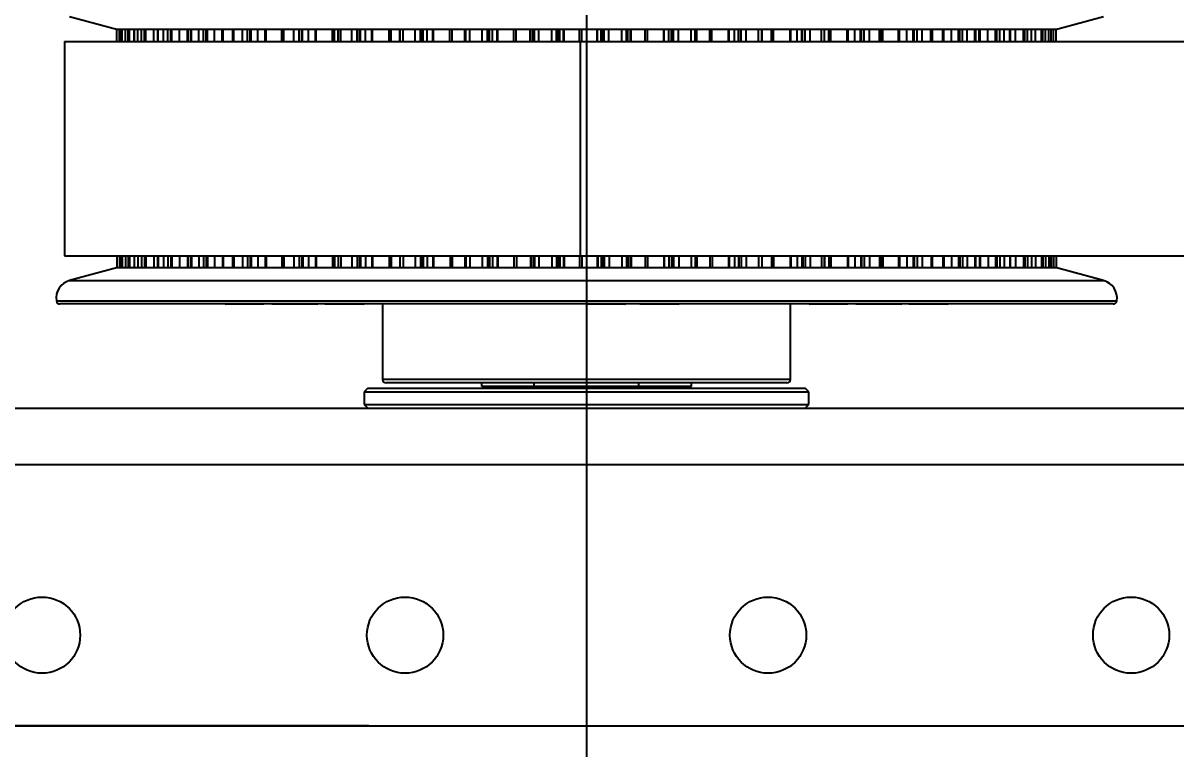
# Model space of a CAD drawing. Header units: inches. Extents: x 0 to 11, y 0 to 8.4.
# Drawn here: x 4.0068 to 4.2715, y 4.5907 to 4.7573 of the extents above; entities that cross this region are included whole.
import ezdxf

# ---------------------------------------------------------------- set-up
doc = ezdxf.new("R2010")
doc.units = ezdxf.units.IN
doc.header["$MEASUREMENT"] = 0
doc.header["$PDSIZE"] = -1
doc.layers.add('DIM', color=3, linetype='Continuous')
doc.layers.add('OBJ', color=50, linetype='Continuous')
doc.dimstyles.get("Standard").update_dxf_attribs({"dimtxt": 0.18, "dimasz": 0.18, "dimexe": 0.18, "dimexo": 0.0625, "dimgap": 0.09, "dimtad": 0, "dimtih": 1, "dimtoh": 1, "dimdec": 4, "dimzin": 0, "dimdsep": 46, "dimtxsty": 'Standard', "dimcen": 0.09, "dimadec": 0, "dimazin": 0, "dimtfac": 1, "dimtdec": 4, "dimtofl": 0, "dimtmove": 0, "dimatfit": 3, "dimfxl": 1, "dimtolj": 1, "dimtzin": 0, "dimarcsym": 0})

# ---------------------------------------------------------------- blocks, each defined once
blk = doc.blocks.new('*D1')
at = {"layer": 'Defpoints', "color": 0, "transparency": 16777216}
for p in [(4.13618, 5.72098), (2.24484, 4.59598), (4.13618, 4.59598)]:
    blk.add_point(p, dxfattribs=at)
at = {"layer": 'DIM', "color": 0, "lineweight": -2, "transparency": 16777216}
for p, q in [((4.08618, 5.72098), (2.11984, 5.72098)), ((2.24484, 5.59098), (2.24484, 5.28098)), ((2.24484, 4.72598), (2.24484, 5.03598)), ((4.08618, 4.59598), (2.11984, 4.59598))]:
    blk.add_line(p, q, dxfattribs=at)
at = {"layer": 'DIM', "color": 0, "transparency": 16777216}
for points in [[(2.22317, 5.59098), (2.2665, 5.59098), (2.24484, 5.72098)], [(2.22317, 4.72598), (2.2665, 4.72598), (2.24484, 4.59598)]]:
    blk.add_solid(points, dxfattribs=at)
at = {"layer": 'DIM', "color": 0, "transparency": 16777216, "insert": (2.24484, 5.15848), "char_height": 0.125, "attachment_point": 5}
blk.add_mtext('\\A1;13.50', dxfattribs=at)
blk = doc.blocks.new('*D2')
at = {"layer": 'Defpoints', "color": 0, "transparency": 16777216}
for p in [(4.13618, 5.72098), (2.78993, 4.59598), (2.78993, 4.28252)]:
    blk.add_point(p, dxfattribs=at)
at = {"layer": 'DIM', "color": 0, "lineweight": -2, "transparency": 16777216}
for p, q in [((4.13618, 5.67098), (4.13618, 4.15752)), ((2.78993, 4.54598), (2.78993, 4.15752)), ((2.91993, 4.28252), (3.19472, 4.28252)), ((4.00618, 4.28252), (3.73139, 4.28252))]:
    blk.add_line(p, q, dxfattribs=at)
at = {"layer": 'DIM', "color": 0, "transparency": 16777216}
for points in [[(2.91993, 4.30418), (2.91993, 4.26085), (2.78993, 4.28252)], [(4.00618, 4.30418), (4.00618, 4.26085), (4.13618, 4.28252)]]:
    blk.add_solid(points, dxfattribs=at)
at = {"layer": 'DIM', "color": 0, "transparency": 16777216, "insert": (3.46305, 4.28252), "char_height": 0.125, "attachment_point": 5}
blk.add_mtext('\\A1;16.15', dxfattribs=at)

msp = doc.modelspace()

# ---------------------------------------------------------------- linework, layer by layer
at = {"color": 7, "linetype": 'Continuous', "lineweight": 25}
for p, q in [((4.0175059, 4.75879733), (4.0285738, 4.75583169)), ((4.24378575, 4.75583169), (4.25485365, 4.75879733)), ((4.02837312, 4.75310466), (4.02837312, 4.75583169)), ((4.02857632, 4.75583169), (4.02837312, 4.75583169)), ((4.02917118, 4.75583169), (4.02857632, 4.75583169)), ((4.02894737, 4.75310466), (4.02894737, 4.75583169)), ((4.02917118, 4.75583169), (4.02917118, 4.75310466)), ((4.02918076, 4.75583169), (4.02917118, 4.75583169)), ((4.02958413, 4.75583169), (4.02918076, 4.75583169)), ((4.02918076, 4.75310466), (4.02918076, 4.75583169)), ((4.02988808, 4.75583169), (4.02958413, 4.75583169)), ((4.02958413, 4.75310466), (4.02958413, 4.75583169)), ((4.03234863, 4.75583169), (4.02988808, 4.75583169)), ((4.03031095, 4.75310466), (4.03031095, 4.75583169)), ((4.03094943, 4.75310466), (4.03094943, 4.75583169)), ((4.0312451, 4.75310466), (4.0312451, 4.75583169)), ((4.03229191, 4.75583169), (4.03229191, 4.75310466)), ((4.03233895, 4.75583169), (4.03229191, 4.75583169)), ((4.03317631, 4.75583169), (4.03233895, 4.75583169)), ((4.03233895, 4.75310466), (4.03233895, 4.75583169)), ((4.03357422, 4.75583169), (4.03317631, 4.75583169)), ((4.03317631, 4.75310466), (4.03317631, 4.75583169)), ((4.03771898, 4.75583169), (4.03357422, 4.75583169)), ((4.03403948, 4.75310466), (4.03403948, 4.75583169)), ((4.03469997, 4.75310466), (4.03469997, 4.75583169)), ((4.03499052, 4.75310466), (4.03499052, 4.75583169)), ((4.03680705, 4.75310466), (4.03680705, 4.75583169)), ((4.03770475, 4.75583169), (4.03770475, 4.75310466)), ((4.03781678, 4.75583169), (4.03770475, 4.75583169)), ((4.03906942, 4.75583169), (4.03781678, 4.75583169)), ((4.03781678, 4.75310466), (4.03781678, 4.75583169)), ((4.03955239, 4.75583169), (4.03906942, 4.75583169)), ((4.03906942, 4.75310466), (4.03906942, 4.75583169)), ((4.04528879, 4.75583169), (4.03955239, 4.75583169)), ((4.04004964, 4.75310466), (4.04004964, 4.75583169)), ((4.0407174, 4.75310466), (4.0407174, 4.75583169)), ((4.04099634, 4.75310466), (4.04099634, 4.75583169)), ((4.0427502, 4.75310466), (4.0427502, 4.75583169)), ((4.0445598, 4.75310466), (4.0445598, 4.75583169)), ((4.04474447, 4.75310466), (4.04474447, 4.75583169)), ((4.04528879, 4.75583169), (4.04528879, 4.75310466)), ((4.04549188, 4.75583169), (4.04528879, 4.75583169)), ((4.04713182, 4.75583169), (4.04549188, 4.75583169)), ((4.04549188, 4.75310466), (4.04549188, 4.75583169)), ((4.04768907, 4.75583169), (4.04713182, 4.75583169)), ((4.04713182, 4.75310466), (4.04713182, 4.75583169)), ((4.05488895, 4.75583169), (4.04768907, 4.75583169)), ((4.0482072, 4.75310466), (4.0482072, 4.75583169)), ((4.04886731, 4.75310466), (4.04886731, 4.75583169)), ((4.0491284, 4.75310466), (4.0491284, 4.75583169)), ((4.05078042, 4.75310466), (4.05078042, 4.75583169)), ((4.05255833, 4.75310466), (4.05255833, 4.75583169)), ((4.05274689, 4.75310466), (4.05274689, 4.75583169)), ((4.05487462, 4.75583169), (4.05487462, 4.75310466)), ((4.05519279, 4.75583169), (4.05488895, 4.75583169)), ((4.05718339, 4.75583169), (4.05519279, 4.75583169)), ((4.05519279, 4.75310466), (4.05519279, 4.75583169)), ((4.05780247, 4.75583169), (4.05718339, 4.75583169)), ((4.05718339, 4.75310466), (4.05718339, 4.75583169)), ((4.06630502, 4.75583169), (4.05780247, 4.75583169)), ((4.05832992, 4.75310466), (4.05832992, 4.75583169)), ((4.05896763, 4.75310466), (4.05896763, 4.75583169)), ((4.05920504, 4.75310466), (4.05920504, 4.75583169)), ((4.06071832, 4.75310466), (4.06071832, 4.75583169)), ((4.06242484, 4.75310466), (4.06242484, 4.75583169)), ((4.06261306, 4.75310466), (4.06261306, 4.75583169)), ((4.06620487, 4.75310466), (4.06620487, 4.75583169)), ((4.0662481, 4.75583169), (4.0662481, 4.75310466)), ((4.06670282, 4.75583169), (4.06630502, 4.75583169)), ((4.06899962, 4.75583169), (4.06670282, 4.75583169)), ((4.06670282, 4.75310466), (4.06670282, 4.75583169)), ((4.0696667, 4.75583169), (4.06899962, 4.75583169)), ((4.06899962, 4.75310466), (4.06899962, 4.75583169)), ((4.07928197, 4.75583169), (4.0696667, 4.75583169)), ((4.07019167, 4.75310466), (4.07019167, 4.75583169)), ((4.07079274, 4.75310466), (4.07079274, 4.75583169)), ((4.07100117, 4.75310466), (4.07100117, 4.75583169)), ((4.0723419, 4.75310466), (4.0723419, 4.75583169)), ((4.0739389, 4.75310466), (4.0739389, 4.75583169)), ((4.07412259, 4.75310466), (4.07412259, 4.75583169)), ((4.07787048, 4.75310466), (4.07787048, 4.75583169)), ((4.07832074, 4.75310466), (4.07832074, 4.75583169)), ((4.07915452, 4.75583169), (4.07915452, 4.75310466)), ((4.07915587, 4.75310466), (4.07915587, 4.75583169)), ((4.07976485, 4.75583169), (4.07928197, 4.75583169)), ((4.08231654, 4.75583169), (4.07976485, 4.75583169)), ((4.07976485, 4.75310466), (4.07976485, 4.75583169)), ((4.08301672, 4.75583169), (4.08231654, 4.75583169)), ((4.08231654, 4.75310466), (4.08231654, 4.75583169)), ((4.09352992, 4.75583169), (4.08301672, 4.75583169)), ((4.08352749, 4.75310466), (4.08352749, 4.75583169)), ((4.08407849, 4.75310466), (4.08407849, 4.75583169)), ((4.08425329, 4.75310466), (4.08425329, 4.75583169)), ((4.08539151, 4.75310466), (4.08539151, 4.75583169)), ((4.08684333, 4.75310466), (4.08684333, 4.75583169)), ((4.08701838, 4.75310466), (4.08701838, 4.75583169)), ((4.09083863, 4.75310466), (4.09083863, 4.75583169)), ((4.09133094, 4.75310466), (4.09133094, 4.75583169)), ((4.09328798, 4.75583169), (4.09328798, 4.75310466)), ((4.09332883, 4.75310466), (4.09332883, 4.75583169)), ((4.0940871, 4.75583169), (4.09352992, 4.75583169)), ((4.09683668, 4.75583169), (4.0940871, 4.75583169)), ((4.0940871, 4.75310466), (4.0940871, 4.75583169)), ((4.09755432, 4.75583169), (4.09683668, 4.75583169)), ((4.09683668, 4.75310466), (4.09683668, 4.75583169)), ((4.1087306, 4.75583169), (4.09755432, 4.75583169)), ((4.09803948, 4.75310466), (4.09803948, 4.75583169)), ((4.0985281, 4.75310466), (4.0985281, 4.75583169)), ((4.09866536, 4.75310466), (4.09866536, 4.75583169)), ((4.09957565, 4.75310466), (4.09957565, 4.75583169)), ((4.10084985, 4.75310466), (4.10084985, 4.75583169)), ((4.10101235, 4.75310466), (4.10101235, 4.75583169)), ((4.10481963, 4.75310466), (4.10481963, 4.75583169)), ((4.10534298, 4.75310466), (4.10534298, 4.75583169)), ((4.10821245, 4.75310466), (4.10821245, 4.75583169)), ((4.10828783, 4.75310466), (4.10828783, 4.75583169)), ((4.10832911, 4.75310466), (4.10832911, 4.75583169)), ((4.108459, 4.75310466), (4.108459, 4.75583169)), ((4.10934962, 4.75583169), (4.1087306, 4.75583169)), ((4.11223567, 4.75583169), (4.10934962, 4.75583169)), ((4.10934962, 4.75310466), (4.10934962, 4.75583169)), ((4.11295474, 4.75583169), (4.11223567, 4.75583169)), ((4.11223567, 4.75310466), (4.11223567, 4.75583169)), ((4.12454445, 4.75583169), (4.11295474, 4.75583169)), ((4.11340345, 4.75310466), (4.11340345, 4.75583169)), ((4.11381878, 4.75310466), (4.11381878, 4.75583169)), ((4.11391543, 4.75310466), (4.11391543, 4.75583169)), ((4.11457747, 4.75310466), (4.11457747, 4.75583169)), ((4.11564558, 4.75310466), (4.11564558, 4.75583169)), ((4.1157919, 4.75310466), (4.1157919, 4.75583169)), ((4.11950116, 4.75310466), (4.11950116, 4.75583169)), ((4.12004387, 4.75310466), (4.12004387, 4.75583169)), ((4.12325834, 4.75310466), (4.12325834, 4.75583169)), ((4.1233587, 4.75310466), (4.1233587, 4.75583169)), ((4.12390229, 4.75310466), (4.12390229, 4.75583169)), ((4.12398032, 4.75310466), (4.12398032, 4.75583169)), ((4.12398235, 4.75310466), (4.12398235, 4.75583169)), ((4.12420841, 4.75310466), (4.12420841, 4.75583169)), ((4.12521149, 4.75583169), (4.12454445, 4.75583169)), ((4.12816954, 4.75583169), (4.12521149, 4.75583169)), ((4.12521149, 4.75310466), (4.12521149, 4.75583169)), ((4.12887397, 4.75583169), (4.12816954, 4.75583169)), ((4.12816954, 4.75310466), (4.12816954, 4.75583169)), ((4.14061822, 4.75583169), (4.12887397, 4.75583169)), ((4.12927622, 4.75310466), (4.12927622, 4.75583169)), ((4.12960897, 4.75310466), (4.12960897, 4.75583169)), ((4.12966286, 4.75310466), (4.12966286, 4.75583169)), ((4.13006184, 4.75310466), (4.13006184, 4.75583169)), ((4.13090001, 4.75310466), (4.13090001, 4.75583169)), ((4.13102689, 4.75310466), (4.13102689, 4.75583169)), ((4.13455526, 4.75310466), (4.13455526, 4.75583169)), ((4.13510521, 4.75310466), (4.13510521, 4.75583169)), ((4.13859288, 4.75310466), (4.13859288, 4.75583169)), ((4.13871598, 4.75310466), (4.13871598, 4.75583169)), ((4.139511, 4.75310466), (4.139511, 4.75583169)), ((4.13986195, 4.75310466), (4.13986195, 4.75583169)), ((4.13990805, 4.75310466), (4.13990805, 4.75583169)), ((4.14022524, 4.75310466), (4.14022524, 4.75583169)), ((4.14131837, 4.75583169), (4.14061822, 4.75583169)), ((4.14428234, 4.75583169), (4.14131837, 4.75583169)), ((4.14131837, 4.75310466), (4.14131837, 4.75583169)), ((4.14495641, 4.75583169), (4.14428234, 4.75583169)), ((4.14428234, 4.75310466), (4.14428234, 4.75583169)), ((4.15659283, 4.75583169), (4.14495641, 4.75583169)), ((4.14530319, 4.75310466), (4.14530319, 4.75583169)), ((4.14554594, 4.75310466), (4.14554594, 4.75583169)), ((4.14555586, 4.75310466), (4.14555586, 4.75583169)), ((4.14568288, 4.75310466), (4.14568288, 4.75583169)), ((4.14627238, 4.75310466), (4.14627238, 4.75583169)), ((4.14637698, 4.75310466), (4.14637698, 4.75583169)), ((4.14964565, 4.75310466), (4.14964565, 4.75583169)), ((4.15019055, 4.75310466), (4.15019055, 4.75583169)), ((4.15387351, 4.75310466), (4.15387351, 4.75583169)), ((4.1540166, 4.75310466), (4.1540166, 4.75583169)), ((4.1550453, 4.75310466), (4.1550453, 4.75583169)), ((4.15566132, 4.75310466), (4.15566132, 4.75583169)), ((4.15575048, 4.75310466), (4.15575048, 4.75583169)), ((4.1561517, 4.75310466), (4.1561517, 4.75583169)), ((4.15731046, 4.75583169), (4.15659283, 4.75583169)), ((4.16021415, 4.75583169), (4.15731046, 4.75583169)), ((4.15731046, 4.75310466), (4.15731046, 4.75583169)), ((4.16084278, 4.75583169), (4.16021415, 4.75583169)), ((4.16021415, 4.75310466), (4.16021415, 4.75583169)), ((4.17211146, 4.75583169), (4.16084278, 4.75583169)), ((4.16112637, 4.75310466), (4.16112637, 4.75583169)), ((4.16127369, 4.75310466), (4.16127369, 4.75583169)), ((4.1614193, 4.75310466), (4.1614193, 4.75583169)), ((4.16149928, 4.75310466), (4.16149928, 4.75583169)), ((4.16443523, 4.75310466), (4.16443523, 4.75583169)), ((4.16496291, 4.75310466), (4.16496291, 4.75583169)), ((4.1687589, 4.75310466), (4.1687589, 4.75583169)), ((4.16891877, 4.75310466), (4.16891877, 4.75583169)), ((4.17015817, 4.75310466), (4.17015817, 4.75583169)), ((4.17102551, 4.75310466), (4.17102551, 4.75583169)), ((4.17115572, 4.75310466), (4.17115572, 4.75583169)), ((4.17163202, 4.75310466), (4.17163202, 4.75583169)), ((4.17283053, 4.75583169), (4.17211146, 4.75583169)), ((4.17560907, 4.75583169), (4.17283053, 4.75583169)), ((4.17283053, 4.75310466), (4.17283053, 4.75583169)), ((4.17617823, 4.75583169), (4.17560907, 4.75583169)), ((4.17560907, 4.75310466), (4.17560907, 4.75583169)), ((4.18682742, 4.75583169), (4.17617823, 4.75583169)), ((4.17639227, 4.75310466), (4.17639227, 4.75583169)), ((4.17644587, 4.75310466), (4.17644587, 4.75583169)), ((4.17859364, 4.75310466), (4.17859364, 4.75583169)), ((4.17909231, 4.75310466), (4.17909231, 4.75583169)), ((4.18291652, 4.75310466), (4.18291652, 4.75583169)), ((4.18308961, 4.75310466), (4.18308961, 4.75583169)), ((4.18451201, 4.75310466), (4.18451201, 4.75583169)), ((4.1856113, 4.75310466), (4.1856113, 4.75583169)), ((4.18577967, 4.75310466), (4.18577967, 4.75583169)), ((4.1863204, 4.75310466), (4.1863204, 4.75583169)), ((4.18753188, 4.75583169), (4.18682742, 4.75583169)), ((4.1901232, 4.75583169), (4.18753188, 4.75583169)), ((4.18753188, 4.75310466), (4.18753188, 4.75583169)), ((4.19062017, 4.75583169), (4.1901232, 4.75583169)), ((4.1901232, 4.75310466), (4.1901232, 4.75583169)), ((4.20041201, 4.75583169), (4.19062017, 4.75583169)), ((4.1907599, 4.75310466), (4.1907599, 4.75583169)), ((4.19076431, 4.75310466), (4.19076431, 4.75583169)), ((4.19180459, 4.75310466), (4.19180459, 4.75583169)), ((4.19226311, 4.75310466), (4.19226311, 4.75583169)), ((4.19603012, 4.75310466), (4.19603012, 4.75583169)), ((4.19621256, 4.75310466), (4.19621256, 4.75583169)), ((4.1977862, 4.75310466), (4.1977862, 4.75583169)), ((4.19909287, 4.75310466), (4.19909287, 4.75583169)), ((4.19929563, 4.75310466), (4.19929563, 4.75583169)), ((4.19988872, 4.75310466), (4.19988872, 4.75583169)), ((4.20108611, 4.75583169), (4.20041201, 4.75583169)), ((4.20343232, 4.75583169), (4.20108611, 4.75583169)), ((4.20108611, 4.75310466), (4.20108611, 4.75583169)), ((4.20384601, 4.75583169), (4.20343232, 4.75583169)), ((4.20343232, 4.75310466), (4.20343232, 4.75583169)), ((4.21256175, 4.75583169), (4.20384601, 4.75583169)), ((4.20391343, 4.75310466), (4.20391343, 4.75583169)), ((4.2041811, 4.75310466), (4.2041811, 4.75583169)), ((4.20780676, 4.75310466), (4.20780676, 4.75583169)), ((4.20799448, 4.75310466), (4.20799448, 4.75583169)), ((4.2096842, 4.75310466), (4.2096842, 4.75583169)), ((4.21116907, 4.75310466), (4.21116907, 4.75583169)), ((4.21140169, 4.75310466), (4.21140169, 4.75583169)), ((4.21203388, 4.75310466), (4.21203388, 4.75583169)), ((4.21319044, 4.75583169), (4.21256175, 4.75583169)), ((4.21523914, 4.75583169), (4.21319044, 4.75583169)), ((4.21319044, 4.75310466), (4.21319044, 4.75583169)), ((4.2155603, 4.75583169), (4.21523914, 4.75583169)), ((4.21523914, 4.75310466), (4.21523914, 4.75583169)), ((4.22300524, 4.75583169), (4.2155603, 4.75583169)), ((4.21558018, 4.75310466), (4.21558018, 4.75583169)), ((4.21798337, 4.75310466), (4.21798337, 4.75583169)), ((4.21817218, 4.75310466), (4.21817218, 4.75583169)), ((4.21994023, 4.75310466), (4.21994023, 4.75583169)), ((4.22157013, 4.75310466), (4.22157013, 4.75583169)), ((4.22182741, 4.75310466), (4.22182741, 4.75583169)), ((4.22248459, 4.75310466), (4.22248459, 4.75583169)), ((4.22357448, 4.75583169), (4.22300524, 4.75583169)), ((4.22527989, 4.75583169), (4.22357448, 4.75583169)), ((4.22357448, 4.75310466), (4.22357448, 4.75583169)), ((4.22550135, 4.75583169), (4.22527989, 4.75583169)), ((4.22527989, 4.75310466), (4.22527989, 4.75583169)), ((4.2315092, 4.75583169), (4.22550135, 4.75583169)), ((4.22550182, 4.75310466), (4.22550182, 4.75583169)), ((4.22633263, 4.75310466), (4.22633263, 4.75583169)), ((4.2265183, 4.75310466), (4.2265183, 4.75583169)), ((4.2283252, 4.75310466), (4.2283252, 4.75583169)), ((4.23006371, 4.75310466), (4.23006371, 4.75583169)), ((4.23033991, 4.75310466), (4.23033991, 4.75583169)), ((4.2310074, 4.75310466), (4.2310074, 4.75583169)), ((4.23200627, 4.75583169), (4.2315092, 4.75583169)), ((4.2333303, 4.75583169), (4.23200627, 4.75583169)), ((4.23200627, 4.75310466), (4.23200627, 4.75583169)), ((4.23345672, 4.75583169), (4.2333303, 4.75583169)), ((4.2333303, 4.75310466), (4.2333303, 4.75583169)), ((4.23788366, 4.75583169), (4.23344711, 4.75583169)), ((4.23345672, 4.75310466), (4.23345672, 4.75583169)), ((4.23465178, 4.75310466), (4.23465178, 4.75583169)), ((4.23646008, 4.75310466), (4.23646008, 4.75583169)), ((4.23674903, 4.75310466), (4.23674903, 4.75583169)), ((4.23741191, 4.75310466), (4.23741191, 4.75583169)), ((4.23829745, 4.75583169), (4.23788366, 4.75583169)), ((4.23921053, 4.75583169), (4.23829745, 4.75583169)), ((4.23829745, 4.75310466), (4.23829745, 4.75583169)), ((4.23926719, 4.75583169), (4.23921053, 4.75583169)), ((4.23921053, 4.75310466), (4.23921053, 4.75583169)), ((4.24198621, 4.75583169), (4.23922008, 4.75583169)), ((4.23926719, 4.75310466), (4.23926719, 4.75583169)), ((4.24061635, 4.75310466), (4.24061635, 4.75583169)), ((4.24091159, 4.75310466), (4.24091159, 4.75583169)), ((4.24155506, 4.75310466), (4.24155506, 4.75583169)), ((4.24230749, 4.75583169), (4.24198621, 4.75583169)), ((4.24278922, 4.75583169), (4.24230749, 4.75583169)), ((4.24230749, 4.75310466), (4.24230749, 4.75583169)), ((4.24280342, 4.75583169), (4.24278922, 4.75583169)), ((4.24278922, 4.75310466), (4.24278922, 4.75583169)), ((4.24280342, 4.75310466), (4.24280342, 4.75583169)), ((4.24372523, 4.75583169), (4.24280342, 4.75583169)), ((4.2433443, 4.75310466), (4.2433443, 4.75583169)), ((4.24394681, 4.75583169), (4.24372523, 4.75583169)), ((4.24398643, 4.75583169), (4.24394681, 4.75583169)), ((4.24394681, 4.75310466), (4.24394681, 4.75583169)), ((4.24398643, 4.75310466), (4.24398643, 4.75583169)), ((4.01630479, 4.75310466), (4.01630479, 4.70389206)), ((4.01630479, 4.75310466), (4.13473497, 4.75310466)), ((4.13473497, 4.75310466), (4.13473497, 4.70389206)), ((4.13473497, 4.75310466), (4.44545685, 4.75310466)), ((4.01630479, 4.70389206), (4.13473497, 4.70389206)), ((4.02837312, 4.70389206), (4.02837312, 4.70116503)), ((4.02894746, 4.70389206), (4.02894746, 4.70116503)), ((4.02917227, 4.70389206), (4.02917227, 4.70116503)), ((4.02918186, 4.70389206), (4.02918186, 4.70116503)), ((4.02958548, 4.70389206), (4.02958548, 4.70116503)), ((4.03031239, 4.70389206), (4.03031239, 4.70116503)), ((4.03095088, 4.70389206), (4.03095088, 4.70116503)), ((4.03124655, 4.70389206), (4.03124655, 4.70116503)), ((4.03229431, 4.70389206), (4.03229431, 4.70116503)), ((4.03234139, 4.70389206), (4.03234139, 4.70116503)), ((4.03317899, 4.70389206), (4.03317899, 4.70116503)), ((4.03404222, 4.70389206), (4.03404222, 4.70116503)), ((4.03470272, 4.70389206), (4.03470272, 4.70116503)), ((4.03499326, 4.70389206), (4.03499326, 4.70116503)), ((4.03680977, 4.70389206), (4.03680977, 4.70116503)), ((4.03770841, 4.70389206), (4.03770841, 4.70116503)), ((4.03782049, 4.70389206), (4.03782049, 4.70116503)), ((4.03907335, 4.70389206), (4.03907335, 4.70116503)), ((4.04005364, 4.70389206), (4.04005364, 4.70116503)), ((4.04072139, 4.70389206), (4.04072139, 4.70116503)), ((4.04100032, 4.70389206), (4.04100032, 4.70116503)), ((4.04275414, 4.70389206), (4.04275414, 4.70116503)), ((4.04456373, 4.70389206), (4.04456373, 4.70116503)), ((4.0447484, 4.70389206), (4.0447484, 4.70116503)), ((4.04529363, 4.70389206), (4.04529363, 4.70116503)), ((4.04549678, 4.70389206), (4.04549678, 4.70116503)), ((4.04713692, 4.70389206), (4.04713692, 4.70116503)), ((4.04821235, 4.70389206), (4.04821235, 4.70116503)), ((4.04887245, 4.70389206), (4.04887245, 4.70116503)), ((4.04913353, 4.70389206), (4.04913353, 4.70116503)), ((4.05078548, 4.70389206), (4.05078548, 4.70116503)), ((4.05256337, 4.70389206), (4.05256337, 4.70116503)), ((4.05275192, 4.70389206), (4.05275192, 4.70116503)), ((4.05488052, 4.70389206), (4.05488052, 4.70116503)), ((4.05519877, 4.70389206), (4.05519877, 4.70116503)), ((4.05718956, 4.70389206), (4.05718956, 4.70116503)), ((4.05833611, 4.70389206), (4.05833611, 4.70116503)), ((4.0589738, 4.70389206), (4.0589738, 4.70116503)), ((4.0592112, 4.70389206), (4.0592112, 4.70116503)), ((4.06072439, 4.70389206), (4.06072439, 4.70116503)), ((4.06243086, 4.70389206), (4.06243086, 4.70116503)), ((4.06261908, 4.70389206), (4.06261908, 4.70116503)), ((4.066211, 4.70389206), (4.066211, 4.70116503)), ((4.06625494, 4.70389206), (4.06625494, 4.70116503)), ((4.06670974, 4.70389206), (4.06670974, 4.70116503)), ((4.0690067, 4.70389206), (4.0690067, 4.70116503)), ((4.07019877, 4.70389206), (4.07019877, 4.70116503)), ((4.07079981, 4.70389206), (4.07079981, 4.70116503)), ((4.07100823, 4.70389206), (4.07100823, 4.70116503)), ((4.07234885, 4.70389206), (4.07234885, 4.70116503)), ((4.07394578, 4.70389206), (4.07394578, 4.70116503)), ((4.07412947, 4.70389206), (4.07412947, 4.70116503)), ((4.07787743, 4.70389206), (4.07787743, 4.70116503)), ((4.07832771, 4.70389206), (4.07832771, 4.70116503)), ((4.07916214, 4.70389206), (4.07916214, 4.70116503)), ((4.0791635, 4.70389206), (4.0791635, 4.70116503)), ((4.07977257, 4.70389206), (4.07977257, 4.70116503)), ((4.08232438, 4.70389206), (4.08232438, 4.70116503)), ((4.08353534, 4.70389206), (4.08353534, 4.70116503)), ((4.0840863, 4.70389206), (4.0840863, 4.70116503)), ((4.08426108, 4.70389206), (4.08426108, 4.70116503)), ((4.08539918, 4.70389206), (4.08539918, 4.70116503)), ((4.08685091, 4.70389206), (4.08685091, 4.70116503)), ((4.08702596, 4.70389206), (4.08702596, 4.70116503)), ((4.09084623, 4.70389206), (4.09084623, 4.70116503)), ((4.09133855, 4.70389206), (4.09133855, 4.70116503)), ((4.09329619, 4.70389206), (4.09329619, 4.70116503)), ((4.09333709, 4.70389206), (4.09333709, 4.70116503)), ((4.09409543, 4.70389206), (4.09409543, 4.70116503)), ((4.09684511, 4.70389206), (4.09684511, 4.70116503)), ((4.0980479, 4.70389206), (4.0980479, 4.70116503)), ((4.09853648, 4.70389206), (4.09853648, 4.70116503)), ((4.09867371, 4.70389206), (4.09867371, 4.70116503)), ((4.09958387, 4.70389206), (4.09958387, 4.70116503)), ((4.10085796, 4.70389206), (4.10085796, 4.70116503)), ((4.10102046, 4.70389206), (4.10102046, 4.70116503)), ((4.1048277, 4.70389206), (4.1048277, 4.70116503)), ((4.10535107, 4.70389206), (4.10535107, 4.70116503)), ((4.10822075, 4.70389206), (4.10822075, 4.70116503)), ((4.10829615, 4.70389206), (4.10829615, 4.70116503)), ((4.10833776, 4.70389206), (4.10833776, 4.70116503)), ((4.1084677, 4.70389206), (4.1084677, 4.70116503)), ((4.10935839, 4.70389206), (4.10935839, 4.70116503)), ((4.1122445, 4.70389206), (4.1122445, 4.70116503)), ((4.11341226, 4.70389206), (4.11341226, 4.70116503)), ((4.11382754, 4.70389206), (4.11382754, 4.70116503)), ((4.11392417, 4.70389206), (4.11392417, 4.70116503)), ((4.11458606, 4.70389206), (4.11458606, 4.70116503)), ((4.11565404, 4.70389206), (4.11565404, 4.70116503)), ((4.11580036, 4.70389206), (4.11580036, 4.70116503)), ((4.11950953, 4.70389206), (4.11950953, 4.70116503)), ((4.12005226, 4.70389206), (4.12005226, 4.70116503)), ((4.1232669, 4.70389206), (4.1232669, 4.70116503)), ((4.12336728, 4.70389206), (4.12336728, 4.70116503)), ((4.12391101, 4.70389206), (4.12391101, 4.70116503)), ((4.12399124, 4.70389206), (4.12399124, 4.70116503)), ((4.12421736, 4.70389206), (4.12421736, 4.70116503)), ((4.1252205, 4.70389206), (4.1252205, 4.70116503)), ((4.12817857, 4.70389206), (4.12817857, 4.70116503)), ((4.1292852, 4.70389206), (4.1292852, 4.70116503)), ((4.12961791, 4.70389206), (4.12961791, 4.70116503)), ((4.12967177, 4.70389206), (4.12967177, 4.70116503)), ((4.13007061, 4.70389206), (4.13007061, 4.70116503)), ((4.13090864, 4.70389206), (4.13090864, 4.70116503)), ((4.13103551, 4.70389206), (4.13103551, 4.70116503)), ((4.13456375, 4.70389206), (4.13456375, 4.70116503)), ((4.13473497, 4.70389206), (4.44545685, 4.70389206)), ((4.1351137, 4.70389206), (4.1351137, 4.70116503)), ((4.13860151, 4.70389206), (4.13860151, 4.70116503)), ((4.13872462, 4.70389206), (4.13872462, 4.70116503)), ((4.13951978, 4.70389206), (4.13951978, 4.70116503)), ((4.13987088, 4.70389206), (4.13987088, 4.70116503)), ((4.13991701, 4.70389206), (4.13991701, 4.70116503)), ((4.14023424, 4.70389206), (4.14023424, 4.70116503)), ((4.14132741, 4.70389206), (4.14132741, 4.70116503)), ((4.14429137, 4.70389206), (4.14429137, 4.70116503)), ((4.14531217, 4.70389206), (4.14531217, 4.70116503)), ((4.14555487, 4.70389206), (4.14555487, 4.70116503)), ((4.14556476, 4.70389206), (4.14556476, 4.70116503)), ((4.14569163, 4.70389206), (4.14569163, 4.70116503)), ((4.14628098, 4.70389206), (4.14628098, 4.70116503)), ((4.14638557, 4.70389206), (4.14638557, 4.70116503)), ((4.14965407, 4.70389206), (4.14965407, 4.70116503)), ((4.15019896, 4.70389206), (4.15019896, 4.70116503)), ((4.15388201, 4.70389206), (4.15388201, 4.70116503)), ((4.15402511, 4.70389206), (4.15402511, 4.70116503)), ((4.15505393, 4.70389206), (4.15505393, 4.70116503)), ((4.1556701, 4.70389206), (4.1556701, 4.70116503)), ((4.15575928, 4.70389206), (4.15575928, 4.70116503)), ((4.15616055, 4.70389206), (4.15616055, 4.70116503)), ((4.15731934, 4.70389206), (4.15731934, 4.70116503)), ((4.16022298, 4.70389206), (4.16022298, 4.70116503)), ((4.16113513, 4.70389206), (4.16113513, 4.70116503)), ((4.1612824, 4.70389206), (4.1612824, 4.70116503)), ((4.16142768, 4.70389206), (4.16142768, 4.70116503)), ((4.16150764, 4.70389206), (4.16150764, 4.70116503)), ((4.16444339, 4.70389206), (4.16444339, 4.70116503)), ((4.16497106, 4.70389206), (4.16497106, 4.70116503)), ((4.16876708, 4.70389206), (4.16876708, 4.70116503)), ((4.16892697, 4.70389206), (4.16892697, 4.70116503)), ((4.17016647, 4.70389206), (4.17016647, 4.70116503)), ((4.17103395, 4.70389206), (4.17103395, 4.70116503)), ((4.17116419, 4.70389206), (4.17116419, 4.70116503)), ((4.17164052, 4.70389206), (4.17164052, 4.70116503)), ((4.17283905, 4.70389206), (4.17283905, 4.70116503)), ((4.17561749, 4.70389206), (4.17561749, 4.70116503)), ((4.17640062, 4.70389206), (4.17640062, 4.70116503)), ((4.17645418, 4.70116503), (4.17645418, 4.70389206)), ((4.17860135, 4.70389206), (4.17860135, 4.70116503)), ((4.1791, 4.70389206), (4.1791, 4.70116503)), ((4.1829242, 4.70389206), (4.1829242, 4.70116503)), ((4.1830973, 4.70389206), (4.1830973, 4.70116503)), ((4.1845198, 4.70389206), (4.1845198, 4.70116503)), ((4.18561921, 4.70389206), (4.18561921, 4.70116503)), ((4.18578759, 4.70389206), (4.18578759, 4.70116503)), ((4.18632836, 4.70389206), (4.18632836, 4.70116503)), ((4.18753984, 4.70389206), (4.18753984, 4.70116503)), ((4.19013104, 4.70389206), (4.19013104, 4.70116503)), ((4.19076766, 4.70389206), (4.19076766, 4.70116503)), ((4.19077205, 4.70116503), (4.19077205, 4.70389206)), ((4.19181168, 4.70389206), (4.19181168, 4.70116503)), ((4.19227018, 4.70389206), (4.19227018, 4.70116503)), ((4.19603713, 4.70389206), (4.19603713, 4.70116503)), ((4.19621958, 4.70389206), (4.19621958, 4.70116503)), ((4.19779329, 4.70389206), (4.19779329, 4.70116503)), ((4.19910007, 4.70389206), (4.19910007, 4.70116503)), ((4.19930285, 4.70389206), (4.19930285, 4.70116503)), ((4.19989596, 4.70389206), (4.19989596, 4.70116503)), ((4.20109334, 4.70389206), (4.20109334, 4.70116503)), ((4.2034394, 4.70389206), (4.2034394, 4.70116503)), ((4.20392043, 4.70116503), (4.20392043, 4.70389206)), ((4.20418739, 4.70389206), (4.20418739, 4.70116503)), ((4.20781295, 4.70389206), (4.20781295, 4.70116503)), ((4.20800067, 4.70389206), (4.20800067, 4.70116503)), ((4.20969044, 4.70389206), (4.20969044, 4.70116503)), ((4.2111754, 4.70389206), (4.2111754, 4.70116503)), ((4.21140803, 4.70389206), (4.21140803, 4.70116503)), ((4.21204025, 4.70389206), (4.21204025, 4.70116503)), ((4.21319678, 4.70389206), (4.21319678, 4.70116503)), ((4.21524529, 4.70389206), (4.21524529, 4.70116503)), ((4.21558626, 4.70116503), (4.21558626, 4.70389206)), ((4.21798859, 4.70389206), (4.21798859, 4.70116503)), ((4.2181774, 4.70389206), (4.2181774, 4.70116503)), ((4.21994549, 4.70389206), (4.21994549, 4.70116503)), ((4.22157545, 4.70389206), (4.22157545, 4.70116503)), ((4.22183275, 4.70389206), (4.22183275, 4.70116503)), ((4.22248994, 4.70389206), (4.22248994, 4.70116503)), ((4.22357978, 4.70389206), (4.22357978, 4.70116503)), ((4.22528499, 4.70389206), (4.22528499, 4.70116503)), ((4.22550686, 4.70116503), (4.22550686, 4.70389206)), ((4.22633677, 4.70389206), (4.22633677, 4.70116503)), ((4.22652243, 4.70389206), (4.22652243, 4.70116503)), ((4.22832934, 4.70389206), (4.22832934, 4.70116503)), ((4.23006791, 4.70389206), (4.23006791, 4.70116503)), ((4.23034411, 4.70389206), (4.23034411, 4.70116503)), ((4.2310116, 4.70389206), (4.2310116, 4.70116503)), ((4.23201041, 4.70389206), (4.23201041, 4.70116503)), ((4.23333423, 4.70389206), (4.23333423, 4.70116503)), ((4.2334606, 4.70116503), (4.2334606, 4.70389206)), ((4.23465473, 4.70389206), (4.23465473, 4.70116503)), ((4.23646305, 4.70389206), (4.23646305, 4.70116503)), ((4.23675201, 4.70389206), (4.23675201, 4.70116503)), ((4.23741488, 4.70389206), (4.23741488, 4.70116503)), ((4.23830035, 4.70389206), (4.23830035, 4.70116503)), ((4.2392132, 4.70389206), (4.2392132, 4.70116503)), ((4.23926982, 4.70116503), (4.23926982, 4.70389206)), ((4.24061804, 4.70389206), (4.24061804, 4.70116503)), ((4.24091328, 4.70389206), (4.24091328, 4.70116503)), ((4.24155673, 4.70389206), (4.24155673, 4.70116503)), ((4.24230908, 4.70389206), (4.24230908, 4.70116503)), ((4.24279057, 4.70389206), (4.24279057, 4.70116503)), ((4.24280475, 4.70116503), (4.24280475, 4.70389206)), ((4.24334463, 4.70389206), (4.24334463, 4.70116503)), ((4.24394705, 4.70389206), (4.24394705, 4.70116503)), ((4.24398643, 4.70389206), (4.24398643, 4.70116503)), ((4.0285738, 4.70116503), (4.0175059, 4.69819939)), ((4.02837312, 4.70116503), (4.02857639, 4.70116503)), ((4.02857639, 4.70116503), (4.02917227, 4.70116503)), ((4.02917227, 4.70116503), (4.02918186, 4.70116503)), ((4.02918186, 4.70116503), (4.02958548, 4.70116503)), ((4.02958548, 4.70116503), (4.02988949, 4.70116503)), ((4.02988949, 4.70116503), (4.032351, 4.70116503)), ((4.03229431, 4.70116503), (4.03234139, 4.70116503)), ((4.03234139, 4.70116503), (4.03317899, 4.70116503)), ((4.03317899, 4.70116503), (4.03357694, 4.70116503)), ((4.03357694, 4.70116503), (4.03772263, 4.70116503)), ((4.03770841, 4.70116503), (4.03782049, 4.70116503)), ((4.03782049, 4.70116503), (4.03907335, 4.70116503)), ((4.03907335, 4.70116503), (4.03955637, 4.70116503)), ((4.03955637, 4.70116503), (4.04529363, 4.70116503)), ((4.04529363, 4.70116503), (4.04549678, 4.70116503)), ((4.04549678, 4.70116503), (4.04713692, 4.70116503)), ((4.04713692, 4.70116503), (4.04769421, 4.70116503)), ((4.04769421, 4.70116503), (4.05489487, 4.70116503)), ((4.05489487, 4.70116503), (4.05519877, 4.70116503)), ((4.05519877, 4.70116503), (4.05718956, 4.70116503)), ((4.05718956, 4.70116503), (4.05780867, 4.70116503)), ((4.05780867, 4.70116503), (4.06631189, 4.70116503)), ((4.06631189, 4.70116503), (4.06670974, 4.70116503)), ((4.06670974, 4.70116503), (4.0690067, 4.70116503)), ((4.0690067, 4.70116503), (4.06967381, 4.70116503)), ((4.06967381, 4.70116503), (4.07928964, 4.70116503)), ((4.07928964, 4.70116503), (4.07977257, 4.70116503)), ((4.07977257, 4.70116503), (4.08232438, 4.70116503)), ((4.08232438, 4.70116503), (4.08302458, 4.70116503)), ((4.08302458, 4.70116503), (4.09353822, 4.70116503)), ((4.09353822, 4.70116503), (4.09409543, 4.70116503)), ((4.09409543, 4.70116503), (4.09684511, 4.70116503)), ((4.09684511, 4.70116503), (4.09756275, 4.70116503)), ((4.09756275, 4.70116503), (4.10873934, 4.70116503)), ((4.10873934, 4.70116503), (4.10935839, 4.70116503)), ((4.10935839, 4.70116503), (4.1122445, 4.70116503)), ((4.1122445, 4.70116503), (4.11296357, 4.70116503)), ((4.11296357, 4.70116503), (4.12455344, 4.70116503)), ((4.12455344, 4.70116503), (4.1252205, 4.70116503)), ((4.1252205, 4.70116503), (4.12817857, 4.70116503)), ((4.12817857, 4.70116503), (4.12888299, 4.70116503)), ((4.12888299, 4.70116503), (4.14062725, 4.70116503)), ((4.14062725, 4.70116503), (4.14132741, 4.70116503)), ((4.14132741, 4.70116503), (4.14429137, 4.70116503)), ((4.14429137, 4.70116503), (4.14496541, 4.70116503)), ((4.14496541, 4.70116503), (4.15660171, 4.70116503)), ((4.15660171, 4.70116503), (4.15731934, 4.70116503)), ((4.15731934, 4.70116503), (4.16022298, 4.70116503)), ((4.16022298, 4.70116503), (4.16085158, 4.70116503)), ((4.16085158, 4.70116503), (4.17211997, 4.70116503)), ((4.17211997, 4.70116503), (4.17283905, 4.70116503)), ((4.17283905, 4.70116503), (4.17561749, 4.70116503)), ((4.17561749, 4.70116503), (4.17618662, 4.70116503)), ((4.17618662, 4.70116503), (4.1868354, 4.70116503)), ((4.1868354, 4.70116503), (4.18753984, 4.70116503)), ((4.18753984, 4.70116503), (4.19013104, 4.70116503)), ((4.19013104, 4.70116503), (4.19062797, 4.70116503)), ((4.19062797, 4.70116503), (4.20041926, 4.70116503)), ((4.20041926, 4.70116503), (4.20109334, 4.70116503)), ((4.20109334, 4.70116503), (4.2034394, 4.70116503)), ((4.2034394, 4.70116503), (4.20385304, 4.70116503)), ((4.20385304, 4.70116503), (4.21256812, 4.70116503)), ((4.21256812, 4.70116503), (4.21319678, 4.70116503)), ((4.21319678, 4.70116503), (4.21524529, 4.70116503)), ((4.21524529, 4.70116503), (4.2155664, 4.70116503)), ((4.2155664, 4.70116503), (4.22301058, 4.70116503)), ((4.22301058, 4.70116503), (4.22357978, 4.70116503)), ((4.22357978, 4.70116503), (4.22528499, 4.70116503)), ((4.22528499, 4.70116503), (4.22550639, 4.70116503)), ((4.22550639, 4.70116503), (4.23151339, 4.70116503)), ((4.23151339, 4.70116503), (4.23201041, 4.70116503)), ((4.23201041, 4.70116503), (4.23333423, 4.70116503)), ((4.23333423, 4.70116503), (4.2334606, 4.70116503)), ((4.23345098, 4.70116503), (4.23788661, 4.70116503)), ((4.23788661, 4.70116503), (4.23830035, 4.70116503)), ((4.23830035, 4.70116503), (4.2392132, 4.70116503)), ((4.2392132, 4.70116503), (4.23926982, 4.70116503)), ((4.23922269, 4.70116503), (4.24198786, 4.70116503)), ((4.24198786, 4.70116503), (4.24230908, 4.70116503)), ((4.24230908, 4.70116503), (4.24279057, 4.70116503)), ((4.24279057, 4.70116503), (4.24280475, 4.70116503)), ((4.24280475, 4.70116503), (4.24372553, 4.70116503)), ((4.24372553, 4.70116503), (4.24394705, 4.70116503)), ((4.25485365, 4.69819939), (4.24378575, 4.70116503)), ((4.24394705, 4.70116503), (4.24398643, 4.70116503)), ((4.0175059, 4.69819939), (4.25485365, 4.69819939)), ((4.01446664, 4.69353761), (4.25789291, 4.69353761)), ((4.24811723, 4.69283169), (4.01529017, 4.69283169)), ((4.0532791, 4.69283169), (4.05342344, 4.69274836)), ((4.05478966, 4.69274836), (4.05342344, 4.69274836)), ((4.06211523, 4.69274836), (4.05478966, 4.69274836)), ((4.06211447, 4.69283169), (4.06211447, 4.69282485)), ((4.06211447, 4.69282485), (4.06211523, 4.69274836)), ((4.06211523, 4.69274836), (4.06211978, 4.69274836)), ((4.06222716, 4.69274836), (4.06223171, 4.69274836)), ((4.06223171, 4.69274836), (4.06223247, 4.69282485)), ((4.06223247, 4.69283169), (4.06223247, 4.69282485)), ((4.06389444, 4.69283169), (4.06403878, 4.69274836)), ((4.06540499, 4.69274836), (4.06403878, 4.69274836)), ((4.07273057, 4.69274836), (4.06540499, 4.69274836)), ((4.07272981, 4.69283169), (4.07272981, 4.69282485)), ((4.07272981, 4.69282485), (4.07273057, 4.69274836)), ((4.07273057, 4.69274836), (4.07273512, 4.69274836)), ((4.07425678, 4.69274836), (4.07283156, 4.69274836)), ((4.0728425, 4.69274836), (4.07284704, 4.69274836)), ((4.07284704, 4.69274836), (4.0728478, 4.69282485)), ((4.0728478, 4.69283169), (4.0728478, 4.69282485)), ((4.07425678, 4.69274836), (4.07440111, 4.69283169)), ((4.07606309, 4.69283169), (4.07606309, 4.69282485)), ((4.07606385, 4.69274836), (4.07606309, 4.69282485)), ((4.0834469, 4.69274836), (4.07606385, 4.69274836)), ((4.08487211, 4.69274836), (4.0834469, 4.69274836)), ((4.08487211, 4.69274836), (4.08501645, 4.69283169)), ((4.08934644, 4.69283169), (4.08934644, 4.67554003)), ((4.13623287, 4.69283169), (4.13637721, 4.69274836)), ((4.13774342, 4.69274836), (4.13637721, 4.69274836)), ((4.145069, 4.69274836), (4.13774342, 4.69274836)), ((4.14506824, 4.69283169), (4.14506824, 4.69282485)), ((4.14506824, 4.69282485), (4.145069, 4.69274836)), ((4.145069, 4.69274836), (4.14507354, 4.69274836)), ((4.14518092, 4.69274836), (4.14518547, 4.69274836)), ((4.14518547, 4.69274836), (4.14518623, 4.69282485)), ((4.14518623, 4.69283169), (4.14518623, 4.69282485)), ((4.14840152, 4.69283169), (4.14840152, 4.69282485)), ((4.14840228, 4.69274836), (4.14840152, 4.69282485)), ((4.15578533, 4.69274836), (4.14840228, 4.69274836)), ((4.15721054, 4.69274836), (4.15578533, 4.69274836)), ((4.15721054, 4.69274836), (4.15735488, 4.69283169)), ((4.18301311, 4.67554003), (4.18301311, 4.69283169)), ((4.18734062, 4.69283169), (4.18748496, 4.69274836)), ((4.18885118, 4.69274836), (4.18748496, 4.69274836)), ((4.19617675, 4.69274836), (4.18885118, 4.69274836)), ((4.19617599, 4.69283169), (4.19617599, 4.69282485)), ((4.19617599, 4.69282485), (4.19617675, 4.69274836)), ((4.19617675, 4.69274836), (4.1961813, 4.69274836)), ((4.19628868, 4.69274836), (4.19629322, 4.69274836)), ((4.19629322, 4.69274836), (4.19629398, 4.69282485)), ((4.19629398, 4.69283169), (4.19629398, 4.69282485)), ((4.19795596, 4.69283169), (4.1981003, 4.69274836)), ((4.19946651, 4.69274836), (4.1981003, 4.69274836)), ((4.20679209, 4.69274836), (4.19946651, 4.69274836)), ((4.20679133, 4.69283169), (4.20679133, 4.69282485)), ((4.20679133, 4.69282485), (4.20679209, 4.69274836)), ((4.20679209, 4.69274836), (4.20679664, 4.69274836)), ((4.20831829, 4.69274836), (4.20689308, 4.69274836)), ((4.20690401, 4.69274836), (4.20690856, 4.69274836)), ((4.20690856, 4.69274836), (4.20690932, 4.69282485)), ((4.20690932, 4.69283169), (4.20690932, 4.69282485)), ((4.20831829, 4.69274836), (4.20846263, 4.69283169)), ((4.21012461, 4.69283169), (4.21012461, 4.69282485)), ((4.21012537, 4.69274836), (4.21012461, 4.69282485)), ((4.21750842, 4.69274836), (4.21012537, 4.69274836)), ((4.21893363, 4.69274836), (4.21750842, 4.69274836)), ((4.21893363, 4.69274836), (4.21907797, 4.69283169)), ((4.25706938, 4.69283169), (4.24811723, 4.69283169)), ((4.08934644, 4.67554003), (4.18301311, 4.67554003)), ((4.18217978, 4.67470669), (4.09017978, 4.67470669)), ((4.11212351, 4.67389419), (4.11212351, 4.67470669)), ((4.11813758, 4.67389419), (4.11212351, 4.67389419)), ((4.11534644, 4.67389419), (4.11534644, 4.67347753)), ((4.12415164, 4.67389419), (4.11813758, 4.67389419)), ((4.12415164, 4.67389419), (4.12415164, 4.67470669)), ((4.13617978, 4.67389419), (4.12415164, 4.67389419)), ((4.14820791, 4.67389419), (4.13617978, 4.67389419)), ((4.14820791, 4.67389419), (4.14820791, 4.67470669)), ((4.15422197, 4.67389419), (4.14820791, 4.67389419)), ((4.16023604, 4.67389419), (4.15422197, 4.67389419)), ((4.15701311, 4.67347753), (4.15701311, 4.67389419)), ((4.16023604, 4.67389419), (4.16023604, 4.67470669)), ((4.08597144, 4.67347753), (4.08513811, 4.67264419)), ((4.08513811, 4.67264419), (4.08513811, 4.66972753)), ((4.08513811, 4.67264419), (4.1423286, 4.67264419)), ((4.08597144, 4.67347753), (4.14222821, 4.67347753)), ((4.14222821, 4.67347753), (4.18638811, 4.67347753)), ((4.1423286, 4.67264419), (4.18722144, 4.67264419)), ((4.18722144, 4.67264419), (4.18638811, 4.67347753)), ((4.18722144, 4.66972753), (4.18722144, 4.67264419)), ((2.96701311, 4.66889419), (5.30534644, 4.66889419)), ((4.08513811, 4.66972753), (4.08597144, 4.66889419)), ((4.08513811, 4.66972753), (4.1423286, 4.66972753)), ((4.1423286, 4.66972753), (4.18722144, 4.66972753)), ((4.18638811, 4.66889419), (4.18722144, 4.66972753)), ((2.96701311, 4.65597753), (5.30534644, 4.65597753)), ((2.96701311, 4.59597753), (5.30534644, 4.59597753))]:
    msp.add_line(p, q, dxfattribs=at)
for centre in [(4.01117978, 4.61681086), (4.09451311, 4.61681086), (4.17784644, 4.61681086), (4.26117978, 4.61681086)]:
    msp.add_circle(centre, 0.00875, dxfattribs=at)
for centre, radius, start, end in [((4.01858431, 4.6941747), 0.00416667, 105, 188.7951538), ((4.25377524, 4.6941747), 0.00416667, 351.2048462, 75), ((4.01529017, 4.69366503), 0.00083333, 188.7951538, 270), ((4.25706938, 4.69366503), 0.00083333, 270, 351.2048462), ((4.09017978, 4.67554003), 0.00083333, 180, 270), ((4.18217978, 4.67554003), 0.00083333, 270, 0)]:
    msp.add_arc(centre, radius, start, end, dxfattribs=at)
at = {"layer": 'OBJ'}
msp.add_circle((4.13617956, 5.72097753), 1.35416667, dxfattribs=at)

# ---------------------------------------------------------------- dimensions: what is measured, and where the dimension line sits
at = {"layer": 'DIM'}
dim = msp.add_linear_dim(base=(2.24483708, 4.59597753), p1=(4.13617956, 5.72097753), p2=(4.13617956, 4.59597753), angle=90, dimstyle='Standard', override={"dimtxt": 0.125, "dimasz": 0.13, "dimexe": 0.125, "dimexo": 0.05, "dimgap": 0.06, "dimdec": 2, "dimlfac": 12, "dimzin": 1, "dimadec": 2, "dimtdec": 2, "dimtzin": 1}, dxfattribs=at)
dim.commit()
dim.dimension.update_dxf_attribs({"geometry": '*D1', "text_midpoint": (2.24483708, 5.15847753)})
dim = msp.add_linear_dim(base=(2.78992978, 4.2825157), p1=(4.13617956, 5.72097753), p2=(2.78992978, 4.59597753), dimstyle='Standard', override={"dimtxt": 0.125, "dimasz": 0.13, "dimexe": 0.125, "dimexo": 0.05, "dimgap": 0.06, "dimdec": 2, "dimlfac": 12, "dimzin": 1, "dimadec": 2, "dimtdec": 2, "dimtzin": 1}, dxfattribs=at)
dim.commit()
dim.dimension.update_dxf_attribs({"geometry": '*D2', "text_midpoint": (3.46305467, 4.2825157)})

doc.saveas('drawing.dxf')
